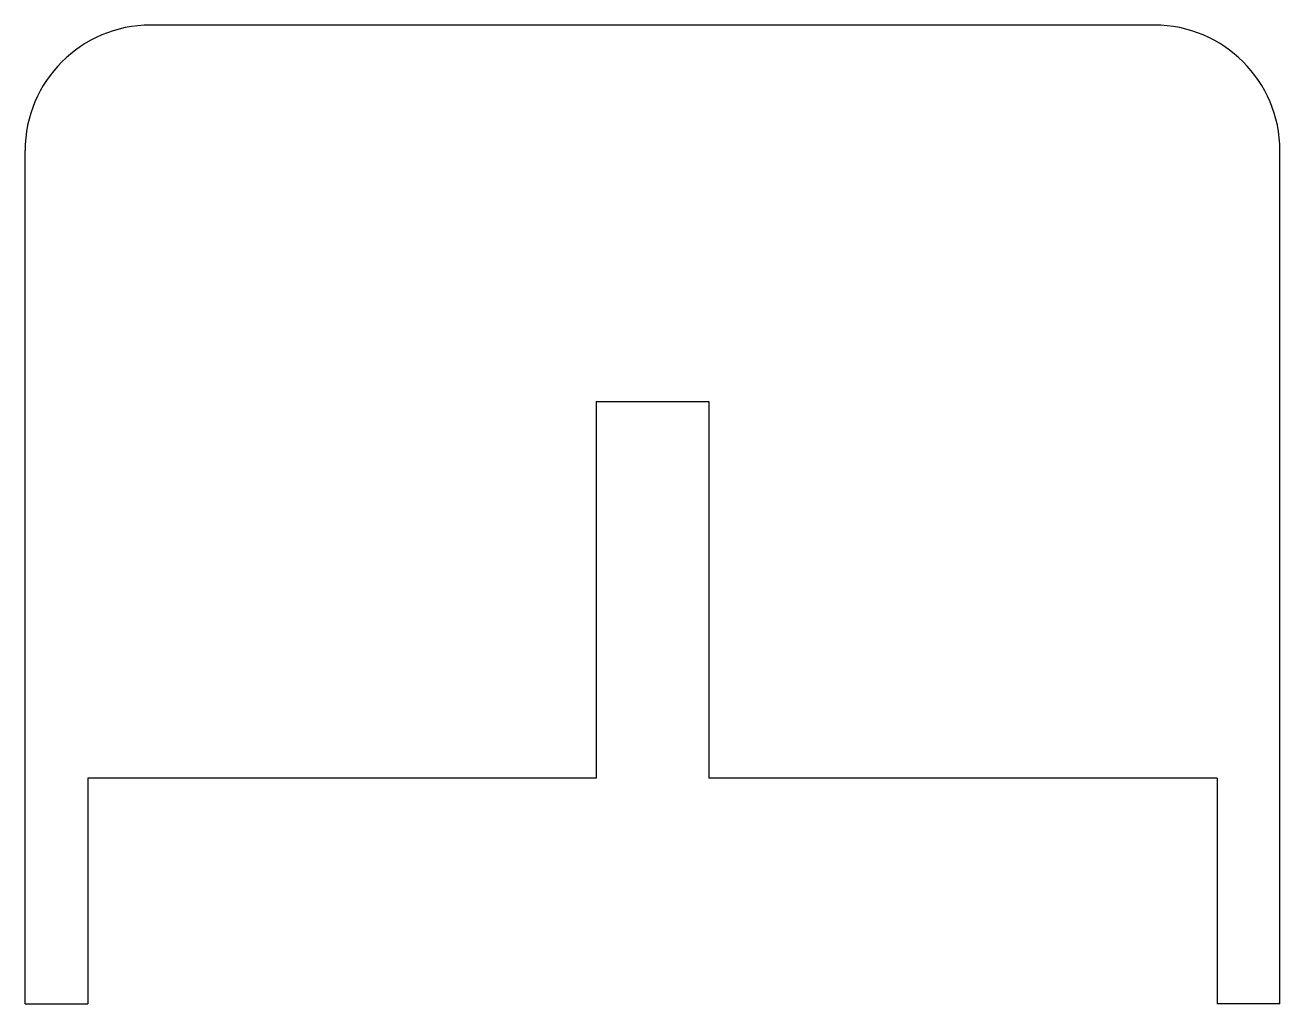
# Model space of a CAD drawing. Header units: millimetres. Extents: x -25 to 25, y -24 to 15.
import ezdxf

# ---------------------------------------------------------------- set-up
doc = ezdxf.new("R2010")
doc.units = ezdxf.units.MM

msp = doc.modelspace()

# ---------------------------------------------------------------- linework, layer by layer
at = {"color": 7, "linetype": 'Continuous', "lineweight": 25}
for p, q in [((20, 15), (-20, 15)), ((-25, -24), (-25, 10)), ((25, -24), (25, 10)), ((-2.25, 0), (-2.25, -15)), ((-2.25, 0), (2.25, 0)), ((2.25, 0), (2.25, -15)), ((-22.5, -15), (-22.5, -24)), ((-2.25, -15), (-22.5, -15)), ((22.5, -15), (2.25, -15)), ((22.5, -15), (22.5, -24)), ((-25, -24), (-22.5, -24)), ((25, -24), (22.5, -24))]:
    msp.add_line(p, q, dxfattribs=at)
for centre, start, end in [((-20, 10), 90, 180), ((20, 10), 0, 90)]:
    msp.add_arc(centre, 5, start, end, dxfattribs=at)

doc.saveas('drawing.dxf')
